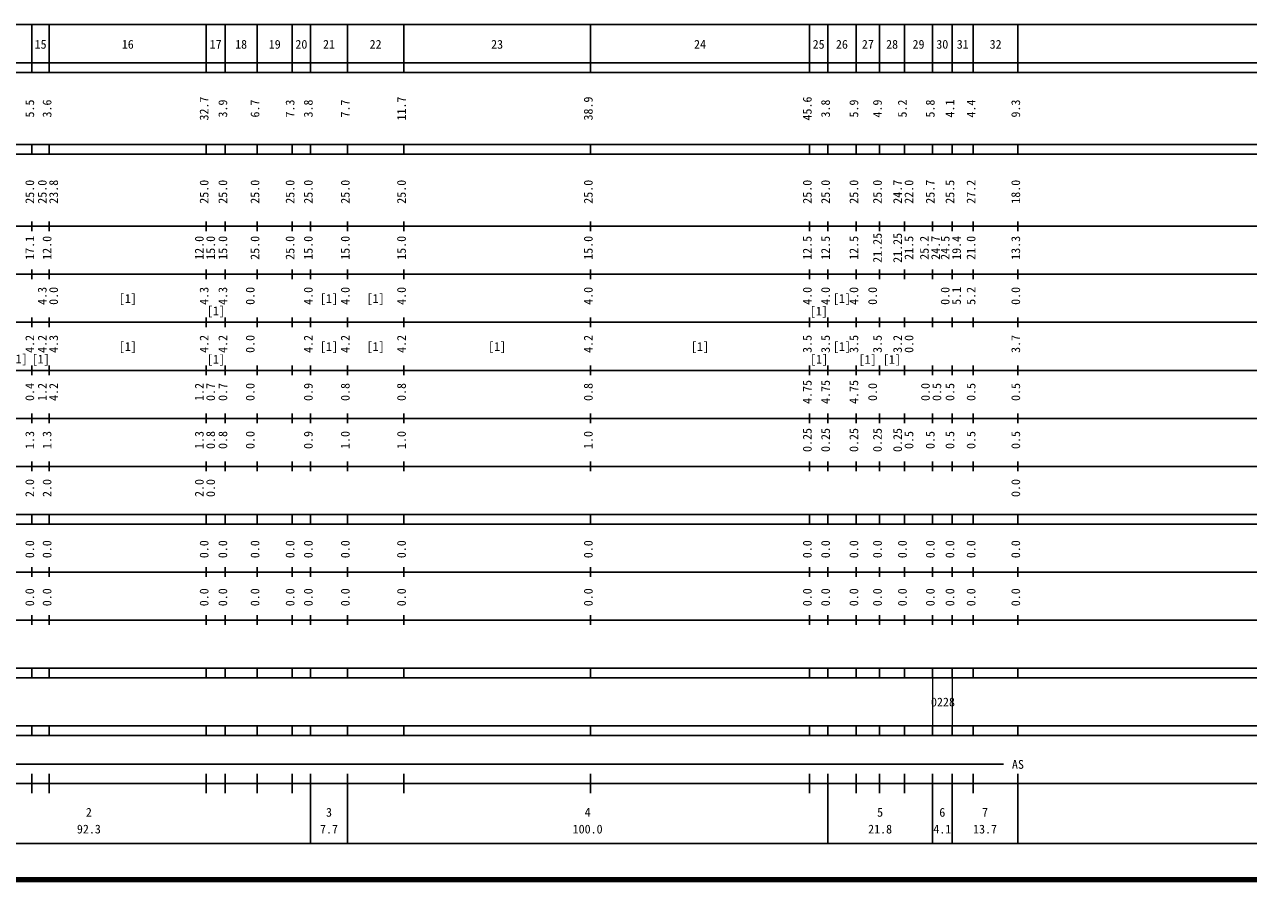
# Model space of a CAD drawing. Units: millimetres on the paper, enlarged 1000 times. Extents: x 40000 to 680000, y 20000 to 380000.
# Drawn here: x 200742 to 455613, y 20000 to 198000 of the extents above; entities that cross this region are included whole.
import ezdxf
from ezdxf.enums import TextEntityAlignment as Align

# ---------------------------------------------------------------- set-up
doc = ezdxf.new("R2010")
doc.units = ezdxf.units.MM
doc.header["$LTSCALE"] = 1000
for name, color, linetype, lineweight in [('M-TTL', 2, 'Continuous', 140), ('M-TTL-BAND', 7, 'Continuous', 25), ('表題_事業名', 7, 'Continuous', 13)]:
    doc.layers.add(name, color=color, linetype=linetype, lineweight=lineweight)
doc.styles.add('ＭＳ ゴシック', font='')
doc.styles.get('ＭＳ ゴシック').set_extended_font_data('MS Gothic')

msp = doc.modelspace()

# ---------------------------------------------------------------- linework, layer by layer
at = {"layer": 'M-TTL'}
msp.add_line((40000, 20000), (680000, 20000), dxfattribs=at)
at = {"layer": 'M-TTL-BAND'}
for p, q in [((68000, 198000), (579000, 198000)), ((202300, 188000), (202300, 198000)), ((205900, 188000), (205900, 198000)), ((238600, 188000), (238600, 198000)), ((242500, 188000), (242500, 198000)), ((249200, 188000), (249200, 198000)), ((256500, 188000), (256500, 198000)), ((260300, 188000), (260300, 198000)), ((268000, 188000), (268000, 198000)), ((279700, 188000), (279700, 198000)), ((318600, 188000), (318600, 198000)), ((364200, 188000), (364200, 198000)), ((368000, 188000), (368000, 198000)), ((373900, 188000), (373900, 198000)), ((378800, 188000), (378800, 198000)), ((384000, 188000), (384000, 198000)), ((389800, 188000), (389800, 198000)), ((393900, 188000), (393900, 198000)), ((398300, 188000), (398300, 198000)), ((407600, 188000), (407600, 198000)), ((40000, 190000), (579000, 190000)), ((40000, 188000), (579000, 188000)), ((40000, 173000), (579000, 173000)), ((40000, 171000), (579000, 171000)), ((202300, 171000), (202300, 173000)), ((205900, 171000), (205900, 173000)), ((238600, 171000), (238600, 173000)), ((242500, 171000), (242500, 173000)), ((249200, 171000), (249200, 173000)), ((256500, 171000), (256500, 173000)), ((260300, 171000), (260300, 173000)), ((268000, 171000), (268000, 173000)), ((279700, 171000), (279700, 173000)), ((318600, 171000), (318600, 173000)), ((364200, 171000), (364200, 173000)), ((368000, 171000), (368000, 173000)), ((373900, 171000), (373900, 173000)), ((378800, 171000), (378800, 173000)), ((384000, 171000), (384000, 173000)), ((389800, 171000), (389800, 173000)), ((393900, 171000), (393900, 173000)), ((398300, 171000), (398300, 173000)), ((407600, 171000), (407600, 173000)), ((40000, 156000), (579000, 156000)), ((202300, 155000), (202300, 157000)), ((205900, 155000), (205900, 157000)), ((238600, 155000), (238600, 157000)), ((242500, 155000), (242500, 157000)), ((249200, 155000), (249200, 157000)), ((256500, 155000), (256500, 157000)), ((260300, 155000), (260300, 157000)), ((268000, 155000), (268000, 157000)), ((279700, 155000), (279700, 157000)), ((318600, 155000), (318600, 157000)), ((364200, 155000), (364200, 157000)), ((368000, 155000), (368000, 157000)), ((373900, 155000), (373900, 157000)), ((378800, 155000), (378800, 157000)), ((384000, 155000), (384000, 157000)), ((389800, 155000), (389800, 157000)), ((393900, 155000), (393900, 157000)), ((398300, 155000), (398300, 157000)), ((407600, 155000), (407600, 157000)), ((46000, 146000), (579000, 146000)), ((202300, 145000), (202300, 147000)), ((205900, 145000), (205900, 147000)), ((238600, 145000), (238600, 147000)), ((242500, 145000), (242500, 147000)), ((249200, 145000), (249200, 147000)), ((256500, 145000), (256500, 147000)), ((260300, 145000), (260300, 147000)), ((268000, 145000), (268000, 147000)), ((279700, 145000), (279700, 147000)), ((318600, 145000), (318600, 147000)), ((364200, 145000), (364200, 147000)), ((368000, 145000), (368000, 147000)), ((373900, 145000), (373900, 147000)), ((378800, 145000), (378800, 147000)), ((384000, 145000), (384000, 147000)), ((389800, 145000), (389800, 147000)), ((393900, 145000), (393900, 147000)), ((398300, 145000), (398300, 147000)), ((407600, 145000), (407600, 147000)), ((52000, 136000), (579000, 136000)), ((202300, 135000), (202300, 137000)), ((205900, 135000), (205900, 137000)), ((238600, 135000), (238600, 137000)), ((242500, 135000), (242500, 137000)), ((249200, 135000), (249200, 137000)), ((256500, 135000), (256500, 137000)), ((260300, 135000), (260300, 137000)), ((268000, 135000), (268000, 137000)), ((279700, 135000), (279700, 137000)), ((318600, 135000), (318600, 137000)), ((364200, 135000), (364200, 137000)), ((368000, 135000), (368000, 137000)), ((373900, 135000), (373900, 137000)), ((378800, 135000), (378800, 137000)), ((384000, 135000), (384000, 137000)), ((389800, 135000), (389800, 137000)), ((393900, 135000), (393900, 137000)), ((398300, 135000), (398300, 137000)), ((407600, 135000), (407600, 137000)), ((46000, 126000), (579000, 126000)), ((202300, 125000), (202300, 127000)), ((205900, 125000), (205900, 127000)), ((238600, 125000), (238600, 127000)), ((242500, 125000), (242500, 127000)), ((249200, 125000), (249200, 127000)), ((256500, 125000), (256500, 127000)), ((260300, 125000), (260300, 127000)), ((268000, 125000), (268000, 127000)), ((279700, 125000), (279700, 127000)), ((318600, 125000), (318600, 127000)), ((364200, 125000), (364200, 127000)), ((368000, 125000), (368000, 127000)), ((373900, 125000), (373900, 127000)), ((378800, 125000), (378800, 127000)), ((384000, 125000), (384000, 127000)), ((389800, 125000), (389800, 127000)), ((393900, 125000), (393900, 127000)), ((398300, 125000), (398300, 127000)), ((407600, 125000), (407600, 127000)), ((52000, 116000), (579000, 116000)), ((202300, 115000), (202300, 117000)), ((205900, 115000), (205900, 117000)), ((238600, 115000), (238600, 117000)), ((242500, 115000), (242500, 117000)), ((249200, 115000), (249200, 117000)), ((256500, 115000), (256500, 117000)), ((260300, 115000), (260300, 117000)), ((268000, 115000), (268000, 117000)), ((279700, 115000), (279700, 117000)), ((318600, 115000), (318600, 117000)), ((364200, 115000), (364200, 117000)), ((368000, 115000), (368000, 117000)), ((373900, 115000), (373900, 117000)), ((378800, 115000), (378800, 117000)), ((384000, 115000), (384000, 117000)), ((389800, 115000), (389800, 117000)), ((393900, 115000), (393900, 117000)), ((398300, 115000), (398300, 117000)), ((407600, 115000), (407600, 117000)), ((46000, 106000), (579000, 106000)), ((202300, 105000), (202300, 107000)), ((205900, 105000), (205900, 107000)), ((238600, 105000), (238600, 107000)), ((242500, 105000), (242500, 107000)), ((249200, 105000), (249200, 107000)), ((256500, 105000), (256500, 107000)), ((260300, 105000), (260300, 107000)), ((268000, 105000), (268000, 107000)), ((279700, 105000), (279700, 107000)), ((318600, 105000), (318600, 107000)), ((364200, 105000), (364200, 107000)), ((368000, 105000), (368000, 107000)), ((373900, 105000), (373900, 107000)), ((378800, 105000), (378800, 107000)), ((384000, 105000), (384000, 107000)), ((389800, 105000), (389800, 107000)), ((393900, 105000), (393900, 107000)), ((398300, 105000), (398300, 107000)), ((407600, 105000), (407600, 107000)), ((40000, 96000), (579000, 96000)), ((202300, 94000), (202300, 96000)), ((205900, 94000), (205900, 96000)), ((238600, 94000), (238600, 96000)), ((242500, 94000), (242500, 96000)), ((249200, 94000), (249200, 96000)), ((256500, 94000), (256500, 96000)), ((260300, 94000), (260300, 96000)), ((268000, 94000), (268000, 96000)), ((279700, 94000), (279700, 96000)), ((318600, 94000), (318600, 96000)), ((364200, 94000), (364200, 96000)), ((368000, 94000), (368000, 96000)), ((373900, 94000), (373900, 96000)), ((378800, 94000), (378800, 96000)), ((384000, 94000), (384000, 96000)), ((389800, 94000), (389800, 96000)), ((393900, 94000), (393900, 96000)), ((398300, 94000), (398300, 96000)), ((407600, 94000), (407600, 96000)), ((40000, 94000), (579000, 94000)), ((202300, 83000), (202300, 85000)), ((205900, 83000), (205900, 85000)), ((238600, 83000), (238600, 85000)), ((242500, 83000), (242500, 85000)), ((249200, 83000), (249200, 85000)), ((256500, 83000), (256500, 85000)), ((260300, 83000), (260300, 85000)), ((268000, 83000), (268000, 85000)), ((279700, 83000), (279700, 85000)), ((318600, 83000), (318600, 85000)), ((364200, 83000), (364200, 85000)), ((368000, 83000), (368000, 85000)), ((373900, 83000), (373900, 85000)), ((378800, 83000), (378800, 85000)), ((384000, 83000), (384000, 85000)), ((389800, 83000), (389800, 85000)), ((393900, 83000), (393900, 85000)), ((398300, 83000), (398300, 85000)), ((407600, 83000), (407600, 85000)), ((49000, 84000), (579000, 84000)), ((40000, 74000), (579000, 74000)), ((202300, 73000), (202300, 75000)), ((205900, 73000), (205900, 75000)), ((238600, 73000), (238600, 75000)), ((242500, 73000), (242500, 75000)), ((249200, 73000), (249200, 75000)), ((256500, 73000), (256500, 75000)), ((260300, 73000), (260300, 75000)), ((268000, 73000), (268000, 75000)), ((279700, 73000), (279700, 75000)), ((318600, 73000), (318600, 75000)), ((364200, 73000), (364200, 75000)), ((368000, 73000), (368000, 75000)), ((373900, 73000), (373900, 75000)), ((378800, 73000), (378800, 75000)), ((384000, 73000), (384000, 75000)), ((389800, 73000), (389800, 75000)), ((393900, 73000), (393900, 75000)), ((398300, 73000), (398300, 75000)), ((407600, 73000), (407600, 75000)), ((40000, 64000), (579000, 64000)), ((202300, 62000), (202300, 64000)), ((205900, 62000), (205900, 64000)), ((238600, 62000), (238600, 64000)), ((242500, 62000), (242500, 64000)), ((249200, 62000), (249200, 64000)), ((256500, 62000), (256500, 64000)), ((260300, 62000), (260300, 64000)), ((268000, 62000), (268000, 64000)), ((279700, 62000), (279700, 64000)), ((318600, 62000), (318600, 64000)), ((364200, 62000), (364200, 64000)), ((368000, 62000), (368000, 64000)), ((373900, 62000), (373900, 64000)), ((378800, 62000), (378800, 64000)), ((384000, 62000), (384000, 64000)), ((389800, 62000), (389800, 64000)), ((393900, 62000), (393900, 64000)), ((398300, 62000), (398300, 64000)), ((407600, 62000), (407600, 64000)), ((40000, 62000), (579000, 62000)), ((40000, 52000), (579000, 52000)), ((202300, 50000), (202300, 52000)), ((205900, 50000), (205900, 52000)), ((238600, 50000), (238600, 52000)), ((242500, 50000), (242500, 52000)), ((249200, 50000), (249200, 52000)), ((256500, 50000), (256500, 52000)), ((260300, 50000), (260300, 52000)), ((268000, 50000), (268000, 52000)), ((279700, 50000), (279700, 52000)), ((318600, 50000), (318600, 52000)), ((364200, 50000), (364200, 52000)), ((368000, 50000), (368000, 52000)), ((373900, 50000), (373900, 52000)), ((378800, 50000), (378800, 52000)), ((384000, 50000), (384000, 52000)), ((389800, 50000), (389800, 52000)), ((393900, 50000), (393900, 52000)), ((398300, 50000), (398300, 52000)), ((407600, 50000), (407600, 52000)), ((40000, 50000), (579000, 50000)), ((71000, 44000), (404600, 44000)), ((202300, 38000), (202300, 42000)), ((205900, 38000), (205900, 42000)), ((238600, 38000), (238600, 42000)), ((242500, 38000), (242500, 42000)), ((249200, 38000), (249200, 42000)), ((256500, 38000), (256500, 42000)), ((260300, 27500), (260300, 42000)), ((268000, 27500), (268000, 42000)), ((279700, 38000), (279700, 42000)), ((318600, 38000), (318600, 42000)), ((364200, 38000), (364200, 42000)), ((368000, 27500), (368000, 42000)), ((373900, 38000), (373900, 42000)), ((378800, 38000), (378800, 42000)), ((384000, 38000), (384000, 42000)), ((389800, 27500), (389800, 42000)), ((393900, 27500), (393900, 42000)), ((398300, 38000), (398300, 42000)), ((407600, 27500), (407600, 42000)), ((40000, 40000), (579000, 40000)), ((68000, 27500), (579000, 27500))]:
    msp.add_line(p, q, dxfattribs=at)
at = {"layer": '表題_事業名'}
for p, q in [((389800, 62000), (389800, 52000)), ((393900, 62000), (393900, 52000))]:
    msp.add_line(p, q, dxfattribs=at)

# ---------------------------------------------------------------- texts
at = {"layer": 'M-TTL-BAND', "style": 'ＭＳ ゴシック'}
for s, p in [('15', (204100, 192405)), ('16', (222250, 192405)), ('17', (240550, 192405)), ('18', (245850, 192405)), ('19', (252850, 192405)), ('20', (258400, 192405)), ('21', (264150, 192405)), ('22', (273850, 192405)), ('23', (299150, 192405)), ('24', (341400, 192405)), ('25', (366100, 192405)), ('26', (370950, 192405)), ('27', (376350, 192405)), ('28', (381400, 192405)), ('29', (386900, 192405)), ('30', (391850, 192405)), ('31', (396100, 192405)), ('32', (402950, 192405)), ('[1]', (222250, 139500)), ('[1]', (264150, 139500)), ('[1]', (273850, 139500)), ('[1]', (370950, 139500)), ('[1]', (240601, 136933)), ('[1]', (366130, 136868)), ('[1]', (222250, 129500)), ('[1]', (264150, 129500)), ('[1]', (273850, 129500)), ('[1]', (299150, 129500)), ('[1]', (341400, 129500)), ('[1]', (370950, 129500)), ('[1]', (199511, 126927)), ('[1]', (204117, 126875)), ('[1]', (240601, 126840)), ('[1]', (366193, 126870)), ('[1]', (376285, 126807)), ('[1]', (381348, 126816)), ('0228', (391984, 55486)), ('AS', (407600, 42500)), ('2', (214150, 32523)), ('3', (264150, 32523)), ('4', (318000, 32523)), ('5', (378900, 32523)), ('6', (391850, 32523)), ('7', (400750, 32523)), ('92.3', (214150, 29033)), ('7.7', (264150, 29033)), ('100.0', (318000, 29033)), ('21.8', (378900, 29033)), ('4.1', (391850, 29033)), ('13.7', (400750, 29033))]:
    msp.add_text(s, height=1833, dxfattribs=at).set_placement(p, align=Align.BOTTOM_CENTER)
for s, p in [('5.5', (203300, 180500)), ('3.6', (206900, 180500)), ('32.7', (239600, 180500)), ('3.9', (243500, 180500)), ('6.7', (250200, 180500)), ('7.3', (257500, 180500)), ('3.8', (261300, 180500)), ('7.7', (269000, 180500)), ('11.7', (280700, 180500)), ('38.9', (319600, 180500)), ('45.6', (365200, 180500)), ('3.8', (369000, 180500)), ('5.9', (374900, 180500)), ('4.9', (379800, 180500)), ('5.2', (385000, 180500)), ('5.8', (390800, 180500)), ('4.1', (394900, 180500)), ('4.4', (399300, 180500)), ('9.3', (408600, 180500)), ('25.0', (203300, 163174)), ('25.0', (205900, 163174)), ('23.8', (208270, 163174)), ('25.0', (239600, 163174)), ('25.0', (243500, 163174)), ('25.0', (250200, 163174)), ('25.0', (257500, 163174)), ('25.0', (261300, 163174)), ('25.0', (269000, 163174)), ('25.0', (280700, 163174)), ('25.0', (319600, 163174)), ('25.0', (365200, 163174)), ('25.0', (369000, 163174)), ('25.0', (374900, 163174)), ('25.0', (379800, 163174)), ('24.7', (384000, 163174)), ('22.0', (386370, 163174)), ('25.7', (390800, 163174)), ('25.5', (394900, 163174)), ('27.2', (399300, 163174)), ('18.0', (408600, 163174)), ('17.1', (203300, 151500)), ('12.0', (206900, 151500)), ('12.0', (238600, 151500)), ('15.0', (240970, 151500)), ('15.0', (243500, 151500)), ('25.0', (250200, 151500)), ('25.0', (257500, 151500)), ('15.0', (261300, 151500)), ('15.0', (269000, 151500)), ('15.0', (280700, 151500)), ('15.0', (319600, 151500)), ('12.5', (365200, 151500)), ('12.5', (369000, 151500)), ('12.5', (374900, 151500)), ('21.25', (379800, 151500)), ('21.25', (384000, 151500)), ('21.5', (386370, 151500)), ('25.2', (389578, 151506)), ('24.7', (391924, 151506)), ('24.5', (393900, 151500)), ('19.4', (396270, 151500)), ('21.0', (399300, 151500)), ('13.3', (408600, 151500)), ('4.3', (205900, 141500)), ('0.0', (208270, 141500)), ('4.3', (239600, 141500)), ('4.3', (243500, 141500)), ('0.0', (249200, 141500)), ('4.0', (261300, 141500)), ('4.0', (269000, 141500)), ('4.0', (280700, 141500)), ('4.0', (319600, 141500)), ('4.0', (365200, 141500)), ('4.0', (369000, 141500)), ('4.0', (374900, 141500)), ('0.0', (378800, 141500)), ('0.0', (393900, 141500)), ('5.1', (396270, 141500)), ('5.2', (399300, 141500)), ('0.0', (408600, 141500)), ('4.2', (203300, 131500)), ('4.2', (205900, 131500)), ('4.3', (208270, 131500)), ('4.2', (239600, 131500)), ('4.2', (243500, 131500)), ('0.0', (249200, 131500)), ('4.2', (261300, 131500)), ('4.2', (269000, 131500)), ('4.2', (280700, 131500)), ('4.2', (319600, 131500)), ('3.5', (365200, 131500)), ('3.5', (369000, 131500)), ('3.5', (374900, 131500)), ('3.5', (379800, 131500)), ('3.2', (384000, 131500)), ('0.0', (386370, 131500)), ('3.7', (408600, 131500)), ('0.4', (203300, 121500)), ('1.2', (205900, 121500)), ('4.2', (208270, 121500)), ('1.2', (238600, 121500)), ('0.7', (240970, 121500)), ('0.7', (243500, 121500)), ('0.0', (249200, 121500)), ('0.9', (261300, 121500)), ('0.8', (269000, 121500)), ('0.8', (280700, 121500)), ('0.8', (319600, 121500)), ('4.75', (365200, 121500)), ('4.75', (369000, 121500)), ('4.75', (374900, 121500)), ('0.0', (378800, 121500)), ('0.0', (389800, 121500)), ('0.5', (392170, 121500)), ('0.5', (394900, 121500)), ('0.5', (399300, 121500)), ('0.5', (408600, 121500)), ('1.3', (203300, 111500)), ('1.3', (206900, 111500)), ('1.3', (238600, 111500)), ('0.8', (240970, 111500)), ('0.8', (243500, 111500)), ('0.0', (249200, 111500)), ('0.9', (261300, 111500)), ('1.0', (269000, 111500)), ('1.0', (280700, 111500)), ('1.0', (319600, 111500)), ('0.25', (365200, 111500)), ('0.25', (369000, 111500)), ('0.25', (374900, 111500)), ('0.25', (379800, 111500)), ('0.25', (384000, 111500)), ('0.5', (386370, 111500)), ('0.5', (390800, 111500)), ('0.5', (394900, 111500)), ('0.5', (399300, 111500)), ('0.5', (408600, 111500)), ('2.0', (203300, 101500)), ('2.0', (206900, 101500)), ('2.0', (238600, 101500)), ('0.0', (240970, 101500)), ('0.0', (408600, 101500)), ('0.0', (203300, 88764)), ('0.0', (206900, 88764)), ('0.0', (239600, 88764)), ('0.0', (243500, 88764)), ('0.0', (250200, 88764)), ('0.0', (257500, 88764)), ('0.0', (261300, 88764)), ('0.0', (269000, 88764)), ('0.0', (280700, 88764)), ('0.0', (319600, 88764)), ('0.0', (365200, 88764)), ('0.0', (369000, 88764)), ('0.0', (374900, 88764)), ('0.0', (379800, 88764)), ('0.0', (385000, 88764)), ('0.0', (390800, 88764)), ('0.0', (394900, 88764)), ('0.0', (399300, 88764)), ('0.0', (408600, 88764)), ('0.0', (203300, 78764)), ('0.0', (206900, 78764)), ('0.0', (239600, 78764)), ('0.0', (243500, 78764)), ('0.0', (250200, 78764)), ('0.0', (257500, 78764)), ('0.0', (261300, 78764)), ('0.0', (269000, 78764)), ('0.0', (280700, 78764)), ('0.0', (319600, 78764)), ('0.0', (365200, 78764)), ('0.0', (369000, 78764)), ('0.0', (374900, 78764)), ('0.0', (379800, 78764)), ('0.0', (385000, 78764)), ('0.0', (390800, 78764)), ('0.0', (394900, 78764)), ('0.0', (399300, 78764)), ('0.0', (408600, 78764))]:
    msp.add_text(s, height=1833, rotation=90, dxfattribs=at).set_placement(p, align=Align.BOTTOM_CENTER)

doc.saveas('drawing.dxf')
